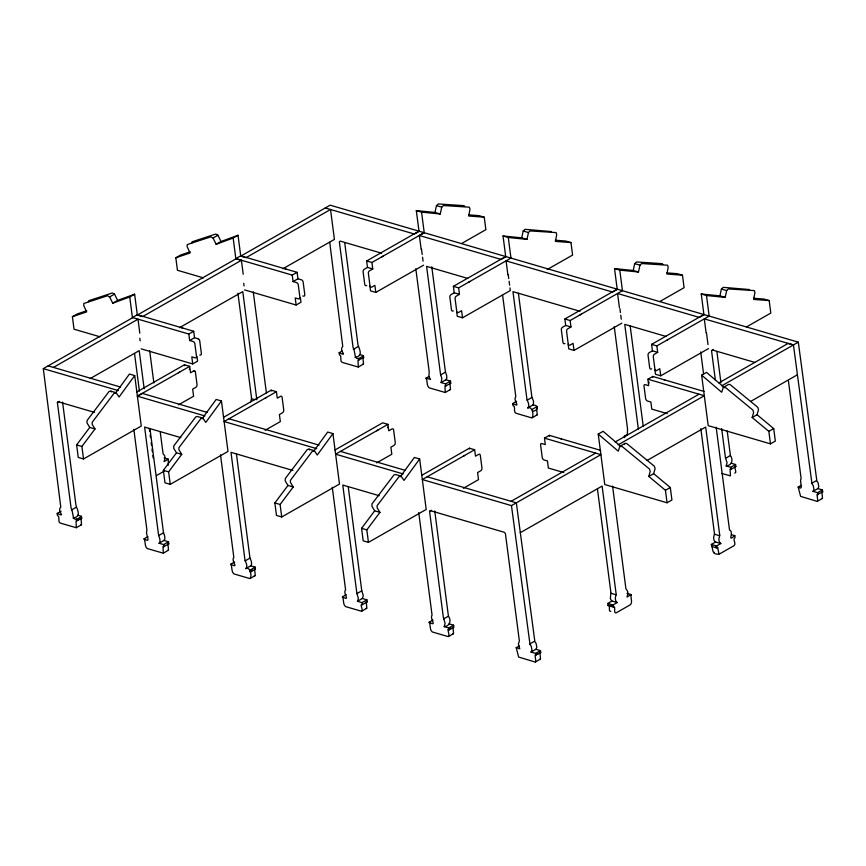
<?xml version="1.0" encoding="UTF-8"?>
<svg xmlns="http://www.w3.org/2000/svg" width="866" height="866" viewBox="0 0 866 866"><rect width="100%" height="100%" fill="white"/><g stroke="black" fill="none" stroke-linecap="round" stroke-linejoin="round"><path stroke-width="1.3" d="M627.016 593.394L631.217 594.617C630.188 597.583 632.959 601.935 630.535 604.652L616.051 612.912C613.009 613.745 616.289 604.901 613.301 607.044L608.04 605.507L607.77 603.45L613.031 604.988L617.252 602.563L611.677 600.917L610.313 598.503L610.952 593.026L597.443 488.987M617.252 602.563C614.633 601.058 615.152 596.955 616.213 594.563L602.119 486.075L520.217 532.742M88.343 301.649L88.711 300.719L112.353 292.979L114.518 294.148L117.614 300.415L134.62 294.191L137.293 314.748L193.692 331.256L194.547 337.708L198.033 338.758M250.772 401.835L251.573 398.23L237.934 293.238M451.002 628.121C444.702 628.002 451.338 635.698 447.928 636.532L432.318 631.963C429.309 629.842 430.9 624.895 429.135 622.253L433.032 620.024M366.719 285.434L366.567 285.531A2.295 1.494 -73.7 0 1 364.759 284.459L363.092 271.653A2.003 1.31 -73.7 0 1 364.261 269.283L367.487 267.421L366.664 260.958L418.982 231.146L416.308 210.59L434.992 212.451L436.475 205.621L438.348 203.954L464.079 205.653L464.696 206.465M416.308 210.59L421.558 212.127L440.253 213.989L441.736 207.158L443.392 205.534L469.34 207.191L470 209.193L468.712 216.013L484.256 217.193L485.869 229.674L461.621 243.498M453.286 310.916A2.295 1.494 -73.7 0 1 451.478 309.844L449.822 297.038A2.003 1.31 -73.7 0 1 450.991 294.667L454.217 292.805L453.394 286.343L505.701 256.531L503.038 235.974L521.722 237.836L523.205 231.006L525.077 229.338L551.317 231.547M503.038 235.974L508.288 237.511L526.983 239.373L528.455 232.543L530.122 230.919L556.059 232.575L556.73 234.578L555.431 241.398L570.975 242.577L572.599 255.059L547.193 269.543M564.946 343.456L564.784 343.542A2.295 1.494 -73.7 0 1 562.976 342.481L561.32 329.675A2.003 1.31 -73.7 0 1 562.478 327.294L565.704 325.432L564.881 318.98L617.198 289.168L614.524 268.601L633.219 270.473L634.691 263.643L636.564 261.965L662.295 263.665L662.912 264.487M614.524 268.601L619.785 270.138L638.469 272.011L639.952 265.18L641.609 263.545L667.556 265.202L668.216 267.215L666.928 274.035L682.473 275.204L684.097 287.696L659.838 301.52M651.654 368.829L651.492 368.927A2.295 1.494 -73.7 0 1 649.684 367.866L648.028 355.049A2.003 1.31 -73.7 0 1 649.197 352.679L652.423 350.817L651.6 344.365L703.917 314.553L701.243 293.985L719.927 295.847L721.41 289.017L723.283 287.35L749.523 289.558M701.243 293.985L706.494 295.522L725.188 297.384L726.671 290.565L728.328 288.93L754.275 290.586L754.935 292.6L753.637 299.42L769.192 300.589L770.805 313.07L746.546 326.893M619.915 446.282L625.003 443.392L626.583 443.414L654.404 466.287L655.097 468.625L653.646 473.648L670.306 487.515L671.929 499.996L667.058 502.778L665.434 490.286L648.775 476.43L650.214 471.407L649.532 469.069L621.94 446.336L619.915 446.282L618.259 451.164L598.233 434.093L603.104 431.311L621.138 446.683M723.327 387.362L728.414 384.461L729.995 384.493L757.815 407.356L758.508 409.705L757.057 414.727L773.717 428.583L775.341 441.075L770.469 443.847L768.846 431.365L752.175 417.499L753.626 412.476L752.933 410.138L725.351 387.405L723.327 387.362L721.67 392.233L701.644 375.162L706.515 372.38L724.55 387.752M234.643 561.991L230.746 564.21C232.51 566.862 231.027 571.744 233.939 573.92L249.549 578.488C252.428 578.131 250.631 566.018 245.803 568.616C248.001 566.332 246.085 562.738 245.013 560.345L230.984 452.333L292.87 470.444M245.922 568.54L250.675 565.834L255.243 567.165L255.069 569.114M516.623 401.304L512.715 403.524L512.986 405.602C516.212 406.208 512.899 412 515.909 413.234L531.518 417.813C534.409 417.444 532.601 405.342 527.773 407.929C529.981 405.667 528.054 402.051 526.983 399.67L512.953 291.647L580.003 311.273M532.568 411.328C538.435 410.733 539.258 404.617 532.655 405.158L527.773 407.929M624.505 444.366L624.787 443.511M700.843 428.681L714.472 533.673L713.681 537.277A8.173 5.326 -73.7 0 0 714.071 540.287L715.208 541.899L720.815 543.567L716.583 545.981L711.322 544.443C713.313 547.767 710.943 555.691 719.603 553.904L734.087 545.645C736.75 543.783 732.008 538.966 735.039 537.667L734.779 535.61L731.618 534.69M647.043 460.474L705.682 427.057L719.733 535.21L718.932 538.814A8.173 5.326 -73.7 0 0 719.321 541.824L720.815 543.567M115.362 393.337L129.456 374.047L134.717 375.584L141.266 426.04L83.515 458.958L78.254 457.421L76.63 444.929L89.75 427.425L86.99 422.911L87.076 420.486L109.04 391.519L110.632 391.107L116.131 392.709L119.053 397.029L134.717 375.584M202.092 418.722L216.186 399.432L221.447 400.969L227.996 451.424L170.245 484.343L164.984 482.806L163.36 470.314L176.48 452.81L173.72 448.307L173.806 445.871L195.77 416.903L197.361 416.492L202.85 418.094L205.783 422.413L221.447 400.969M313.579 451.359L327.684 432.058L332.934 433.595L339.494 484.062L281.731 516.97L276.471 515.432L274.858 502.951L287.977 485.447L285.206 480.933L285.293 478.497L307.268 449.541L308.848 449.118L314.347 450.721L317.27 455.04L332.934 433.595M400.298 476.744L414.392 457.443L419.653 458.98L426.202 509.446L368.451 542.354L363.19 540.817L361.566 528.336L374.686 510.821L371.925 506.318L372.012 503.882L393.976 474.914L395.567 474.503L401.055 476.105L403.989 480.424L419.653 458.98M83.515 458.958L81.891 446.466L95.011 428.962L92.251 424.459L92.175 422.316L114.106 393.251L116.131 392.709M170.245 484.343L168.621 471.851L181.741 454.347L178.981 449.844L178.905 447.7L200.836 418.635L202.85 418.094M281.731 516.97L280.108 504.488L293.228 486.984L290.467 482.47L290.402 480.338L312.323 451.273L314.347 450.721M368.451 542.354L366.827 529.873L379.947 512.369L377.186 507.855L377.111 505.712L399.042 476.646L401.055 476.105M61.085 511.189L57.188 513.419L57.459 515.476C60.458 516.223 57.275 521.852 60.241 523.075L76.316 527.73L76.046 520.921L81.707 518.366L81.447 516.309C71.055 524.655 74.184 513.527 71.099 508.125L57.373 402.474L58.238 401.77L94.535 412.4M72.993 518.041C81.718 516.883 77.345 509.912 75.97 505.343L62.558 402.062M342.081 351.066L339.158 352.733L339.429 354.8C342.427 355.547 339.255 361.176 342.211 362.399L358.297 367.054L358.015 360.234L363.688 357.69L363.417 355.623C353.025 363.969 356.153 352.841 353.068 347.439L339.353 241.798L340.208 241.094L381.603 253.208M354.973 357.355C363.688 356.207 359.314 349.225 357.95 344.668L344.69 242.567M421.558 212.127L424.232 232.683L371.915 262.495L372.748 268.958L369.522 270.82A2.003 1.31 -73.7 0 0 368.353 273.191L370.009 286.007A2.295 1.494 -73.7 0 0 371.817 287.068L374.87 285.325L375.79 292.405L423.593 265.169M508.288 237.511L510.962 258.068L458.644 287.88L459.467 294.343L456.241 296.204A2.003 1.31 -73.7 0 0 455.083 298.575L456.739 311.392A2.295 1.494 -73.7 0 0 458.547 312.453L461.6 310.71L462.52 317.79L510.312 290.554L509.977 287.891M619.785 270.138L622.448 290.705L570.142 320.517L570.965 326.969L567.739 328.831A2.003 1.31 -73.7 0 0 566.57 331.213L568.226 344.019A2.295 1.494 -73.7 0 0 570.034 345.079L573.086 343.347L574.006 350.427L621.81 323.18M708.529 348.565L660.726 375.801L659.805 368.721L656.753 370.464A2.295 1.494 -73.7 0 1 654.945 369.403L653.289 356.597A2.003 1.31 -73.7 0 1 654.447 354.216L657.684 352.354L656.85 345.902L709.167 316.09L706.494 295.522M76.468 527.675L81.556 524.655L80.939 518.312M358.437 367L363.525 363.969L362.897 357.463L363.688 357.69M147.924 536.606L144.027 538.825C145.813 541.456 144.297 546.37 147.209 548.535L163.295 553.19L163.014 546.37L163.912 546.63L168.783 543.848L168.513 541.791L163.955 540.449L159.084 543.231L163.642 544.573L168.513 541.791M163.436 553.136L168.524 550.116L167.896 543.599L168.783 543.848M415.81 268.72L429.168 371.546L428.93 376.504L425.996 378.15C427.793 380.78 426.267 385.684 429.19 387.849L445.265 392.504L444.994 385.695L445.882 385.955L450.764 383.173L450.493 381.116L445.936 379.773L441.054 382.555L445.611 383.887L450.493 381.116M445.405 392.45L450.504 389.429L449.887 383.086M250.155 578.52L255.254 575.489L254.636 569.157M532.125 417.834L537.223 414.814L536.584 408.297L537.44 408.546M346.313 594.661L342.416 596.88C344.148 599.575 342.611 604.468 345.599 606.601L361.209 611.158C364.315 611.169 358.903 603.364 362.302 604.695L367.173 601.913L366.903 599.846L362.345 598.493L357.463 601.275L362.031 602.617L366.903 599.846M361.782 611.201L366.859 608.192L366.231 601.643L367.173 601.913M448.501 636.564L453.567 633.566L452.929 627.179M519.124 646.047L516.201 647.714L518.637 657.067L535.199 662.046L535.773 661.191L535.047 655.226L540.73 652.672L540.46 650.615L535.913 649.273L531.031 652.055L535.589 653.386L540.46 650.615M535.469 662.003L540.546 659.004L539.897 652.618M801.104 485.371L798.171 487.038L800.617 496.38L817.168 501.371L817.742 500.505L817.017 494.54L822.7 491.996L822.429 489.929L817.883 488.597L813.012 491.379L817.558 492.711L822.429 489.929M817.439 501.317L822.516 498.318L821.899 491.769L822.7 491.996M448.079 629.788L448.934 630.037L453.892 627.265L453.622 625.209L448.75 627.98L444.204 626.627L445.102 623.455L443.295 617.025L429.568 511.373L430.424 510.68L504.293 532.287L505.408 533.564L519.384 641.121L518.377 643.871L519.773 648.764L516.201 647.714M715.381 380.25L711.538 350.698L712.393 349.994L755.055 362.475M441.173 382.48L441.855 378.496L440.523 374.361L426.592 266.371L467.716 278.408M536 649.208L536.844 647.313L536.097 643.46A4.146 2.609 60.3 0 0 534.896 641.771L516.342 502.843L427.198 476.765M531.031 652.055L531.973 650.085L531.215 646.231A4.146 2.609 60.3 0 0 530.024 644.553L511.46 505.614L422.316 479.548L474.633 449.735L475.488 456.176L478.714 454.358A2.003 1.31 -73.7 0 1 480.294 455.17L481.961 467.976A2.295 1.494 -73.7 0 1 480.662 470.812L477.61 472.544L478.53 479.623L463.375 488.262M813.012 491.379L813.943 489.409L813.196 485.555A4.146 2.609 60.3 0 0 811.994 483.877L793.44 344.939L788.179 343.401L718.888 382.891M817.883 488.597L818.814 486.627L818.067 482.773A4.146 2.609 60.3 0 0 816.876 481.095L798.311 342.157L330.152 205.177L240.705 256.152L245.966 257.689L330.531 209.496L334.417 239.395L282.933 268.731M381.938 256.866L383.162 256.087M468.668 282.251L469.892 281.472M580.166 314.888L581.389 314.109M666.874 340.273L668.097 339.494M612.002 601.026L607.77 603.45M159.084 543.231L159.939 541.899L159.885 539.172L158.554 535.047L144.611 427.057L180.821 437.644M163.955 540.449L164.821 539.128L164.756 536.39L163.425 532.265L149.959 428.605M445.936 379.773L446.791 378.442L446.726 375.714L445.395 371.59L431.777 266.728M250.675 565.834L251.541 564.502L251.476 561.774L249.895 557.574L236.429 453.914M532.655 405.158L533.51 403.827L533.445 401.088L531.865 396.888L518.398 293.228M711.322 544.443L715.554 542.029M99.98 336.798L74.032 329.199L72.408 316.718L77.28 313.936L86.773 310.732M203.38 277.867L177.443 270.279L175.82 257.787L180.691 255.005L190.184 251.8M72.408 316.718L86.643 311.901L83.731 305.59L83.84 303.49L107.471 295.75L109.646 296.93L114.518 294.148M175.82 257.787L190.055 252.969L187.132 246.669L187.251 244.569L210.882 236.829L213.047 237.998L217.929 235.227L221.025 241.495L238.031 235.26L240.705 255.827L297.103 272.335L297.958 278.787L301.444 279.826A2.003 1.267 60.3 0 1 303.122 281.851L304.8 294.667A2.295 1.451 60.3 0 1 303.371 296.118L302.808 295.955M109.646 296.93L112.742 303.197L117.614 300.415M213.047 237.998L216.154 244.277L221.025 241.495M112.742 303.197L129.748 296.962L134.62 294.191M216.154 244.277L233.16 238.042L238.031 235.26M129.748 296.962L132.411 317.53L137.293 314.748M233.16 238.042L235.823 258.598L240.705 255.827M57.188 513.419C66.379 517.576 57.806 512.185 59.971 508.353A4.146 2.609 60.3 0 1 60.804 507.26L43.3 368.635L132.736 317.67M53.432 367.4L137.997 319.208L139.805 333.172M241.408 260.287L142.554 316.61L137.293 315.072L236.147 258.75L241.408 260.287L243.216 274.241M90.075 378.626L139.209 350.633L144.167 388.791M179.446 327.705L242.783 291.615L256.823 399.767M57.373 402.474L59.321 401.359M132.411 317.53L188.82 334.038L193.692 331.256M235.823 258.598L292.232 275.107L297.103 272.335M188.82 334.038L189.665 340.49L194.547 337.708M292.232 275.107L293.076 281.558L297.958 278.787M136.763 391.962L184.447 364.792L189.697 366.329L190.552 372.781L193.789 370.962M419.296 231.276L414.413 234.047L325.27 207.959M141.18 348.857L192.717 363.936L197.589 361.165L196.983 356.446M244.591 289.926L296.129 305.016L301 302.234L300.383 297.514M204.885 415.929L137.391 396.173L189.697 366.329M137.391 396.173L142.262 393.391L207.169 412.389M421.168 249.451L419.361 235.498L424.232 232.716M178.439 404.866L193.594 396.227L192.674 389.148L195.727 387.405A2.295 1.494 -73.7 0 0 197.026 384.569L195.359 371.774M223.493 417.347L271.177 390.176L276.427 391.713L277.282 398.165L280.508 396.347A2.003 1.31 -73.7 0 1 282.089 397.158L283.756 409.954A2.295 1.494 -73.7 0 1 282.457 412.79L279.404 414.533L280.324 421.612L265.169 430.25M506.015 256.65L501.143 259.432L419.361 235.498M276.427 391.713L224.11 421.558L316.707 448.653M71.358 510.042L76.23 507.26M353.328 349.355L358.199 346.584M77.02 520.358L81.707 518.366M156.454 475.575L164.313 471.104M158.64 535.589L163.512 532.817M440.61 374.913L445.481 372.131M334.99 449.984L382.664 422.814L387.925 424.351L388.769 430.792L392.006 428.973A2.003 1.31 -73.7 0 1 393.586 429.785L395.253 442.591A2.295 1.494 -73.7 0 1 393.943 445.427L390.891 447.17L391.811 454.249L376.656 462.877M617.512 289.276L612.63 292.059L506.08 260.872L507.887 274.836M387.925 424.351L335.597 454.174L403.101 473.918M245.11 560.897L249.982 558.115M527.08 400.222L531.951 397.44M250.361 569.947L255.243 567.165M532.33 409.272L537.212 406.49M249.733 571.755L252.666 570.088M250.599 572.004L255.492 569.146M421.699 475.358L469.383 448.198L474.633 449.735M704.231 314.639L699.349 317.421L617.577 293.498L619.385 307.462M563.831 472.565L548.373 468.041L547.453 460.961L544.162 459.998A2.295 1.451 60.3 0 1 542.235 457.562L540.579 444.756A2.003 1.267 60.3 0 1 541.845 443.598L545.255 444.594L544.498 438.142L549.38 435.36L600.636 450.363M667.242 413.634L651.784 409.109L650.864 402.03L647.573 401.066A2.295 1.451 60.3 0 1 645.635 398.631L643.979 385.825A2.003 1.267 60.3 0 1 645.257 384.666L648.666 385.662L647.909 379.221L652.78 376.439L704.036 391.443M429.568 511.373L431.517 510.269M711.538 350.698L713.487 349.583M624.57 437.633L624.386 436.204L627.309 434.537M511.081 501.306L595.646 453.113M615.152 442.006L699.057 394.192M357.463 601.275L358.416 598.428L356.911 593.621L361.782 590.839L348.229 486.714M511.46 505.614L600.907 454.65L544.498 438.142M618.107 444.853L704.307 395.73L647.909 379.221M721.789 385.771L798.311 342.157M750.519 401.51L797.315 374.837M648.775 476.43L653.646 473.648M752.175 417.499L757.057 414.727M665.434 490.286L670.306 487.515M768.846 431.365L773.717 428.583M443.554 618.941L448.426 616.17L434.743 510.962M721.605 473.421L730.471 475.878L730.049 469.101L730.904 469.361L735.862 466.59L735.591 464.522L730.72 467.304L726.173 465.951L727.072 462.78L725.6 458.352L730.395 455.484L727.213 431.008M444.204 626.627C450.212 626.259 451.435 620.045 448.426 616.17M726.173 465.951C732.181 465.583 733.405 459.37 730.395 455.484M529.516 644.109L534.387 641.327M811.485 483.423L816.357 480.652M608.04 605.507C611.028 603.364 607.748 612.197 610.801 611.364M711.581 546.414L716.886 548.016L717.676 547.572L718.997 554.078M536.022 654.664L540.73 652.672M714.342 552.356L713.746 552.54M168.221 465.291L168.318 459.175L164.085 461.589L164.941 458.515A8.173 5.326 -73.7 0 0 164.551 455.505L163.089 453.773L160.264 432.221M631.217 594.617L626.995 597.031L627.85 593.957A8.173 5.326 -73.7 0 0 627.46 590.948L625.902 588.685L612.576 486.086M734.779 535.61C726.455 542.863 734.671 532.146 729.508 530.003L716.171 427.274M178.45 372.748L179.695 372.12M265.18 398.133L266.425 397.505M376.678 430.759L377.922 430.131M463.386 456.144L464.631 455.516M362.345 598.493L363.287 595.646L361.782 590.839M363.309 364.218L362.702 364.185M81.339 524.893L80.733 524.872M450.288 389.678L449.681 389.646M537.007 415.063L536.4 415.03M168.307 550.354L167.701 550.321M255.026 575.738L254.42 575.706M366.654 608.419L366.091 608.387M453.373 633.782L452.81 633.75M822.321 498.545L821.747 498.513M540.341 659.221L539.778 659.188M468.636 214.865L478.995 215.645L484.256 217.193M555.355 240.25L565.725 241.029L570.975 242.577M666.852 272.887L677.212 273.667L682.473 275.204M753.572 298.272L763.931 299.051L769.192 300.589M735.786 466.579C732.723 465.237 737.832 473.053 734.779 473.074M730.904 469.361L730.72 467.304M448.934 630.037L448.75 627.98M663.594 379.676L664.915 379.99M560.183 438.607L561.504 438.91M450.764 383.173L449.865 382.913M339.158 352.733C348.349 356.9 339.775 351.509 341.94 347.677A4.146 2.609 60.3 0 1 342.774 346.584L329.73 242.307M512.715 403.524C522.036 408.373 512.466 400.449 515.811 396.725L502.648 295.436M230.746 564.21C240.066 569.049 230.486 561.136 233.831 557.401L220.505 454.802M624.386 436.204L625.653 436.572M342.416 596.88C351.39 601.686 342.341 593.578 345.588 589.778L332.273 487.32M429.135 622.253C437.958 627.016 429.33 619.028 432.058 615.066L418.733 512.607M425.996 378.15L430.532 379.449L428.93 376.504M798.171 487.038C804.341 491.217 799.037 481.561 801.115 478.541L788.461 381.159M144.027 538.825C152.308 544.054 144.752 534.214 146.949 530.317L133.84 429.395M436.475 205.621L441.736 207.158M523.205 231.006L528.455 232.543M634.691 263.643L639.952 265.18M721.41 289.017L726.671 290.565M434.992 212.451L440.253 213.989M521.722 237.836L526.983 239.373M633.219 270.473L638.469 272.011M719.927 295.847L725.188 297.384M793.44 344.939L704.296 318.861L706.104 332.825M666.16 336.473L624.743 324.36L638.35 429.06M366.664 260.958L371.915 262.495M453.394 286.343L458.644 287.88M564.881 318.98L570.142 320.517M651.6 344.365L656.85 345.902M367.487 267.421L372.748 268.958M454.217 292.805L459.467 294.343M565.704 325.432L570.965 326.969M652.423 350.817L657.684 352.354M375.79 292.405L370.54 290.868L369.923 286.148M462.52 317.79L457.259 316.252L456.653 311.533M574.006 350.427L568.756 348.879L568.139 344.17M660.726 375.801L655.465 374.264L654.858 369.544M770.469 443.847L708.193 425.628L701.644 375.162M359.845 354.584L363.417 355.623M199.786 354.995L199.959 355.049A2.295 1.451 60.3 0 0 201.388 353.588L199.721 340.782A2.003 1.267 60.3 0 0 198.033 338.758M667.058 502.778L604.782 484.549L598.233 434.093M714.526 534.235L719.776 535.773M251.616 398.793L254.766 399.713M715.576 546.955L717.676 547.572M48.171 365.863L120.526 387.037M228.981 418.776L319.045 445.135M340.479 451.403L405.375 470.39M43.3 368.635L118.231 390.566M379.243 495.709L342.774 485.036L356.911 593.621M89.75 427.425L95.011 428.962M176.48 452.81L181.741 454.347M287.977 485.447L293.228 486.984M374.686 510.821L379.947 512.369M164.107 457.952L168.318 459.175M610.952 593.264L616.202 594.801M76.63 444.929L81.891 446.466M163.36 470.314L168.621 471.851M274.858 502.951L280.108 504.488M361.566 528.336L366.827 529.873M611.017 605.626L613.117 606.243M77.875 515.259L81.447 516.309M735.591 464.522L731.056 463.169M453.622 625.209L449.075 623.856M284.979 268.785L286.321 269.25M181.568 327.705L182.91 328.182M293.076 281.558L296.562 282.608A2.003 1.267 60.3 0 1 298.25 284.633L299.917 297.439A2.295 1.451 60.3 0 1 298.499 298.9L295.209 297.936L296.129 305.016M189.665 340.49L193.15 341.529A2.003 1.267 60.3 0 1 194.839 343.564L196.506 356.37A2.295 1.451 60.3 0 1 195.088 357.82L191.797 356.857L192.717 363.936M217.929 235.227L215.753 234.047L192.122 241.787L191.787 243.086M725.524 458.266L721.67 428.659M716.842 547.951L716.583 545.981M309.086 449.183L309.606 449.941M110.87 391.161L111.389 391.93M627.374 434.754L627.558 429.103L614.243 326.634M469.383 448.198L469.502 449.043M271.177 390.176L271.296 391.031M184.447 364.792L184.566 365.647M817.558 492.711L817.829 494.767M716.875 351.466L720.945 382.772M706.45 332.631L708.009 344.581M700.713 351.932L703.582 374.015M652.888 377.295L652.78 376.439M630.199 326.027L643.232 426.278M619.915 308.577L620.424 312.561M620.77 315.213L621.29 319.197M613.031 604.988L613.301 607.044M549.477 436.215L549.38 435.36M508.245 274.609L508.764 278.592M509.111 281.255L509.63 285.239M535.589 653.386L535.848 655.454M445.611 383.887L445.882 385.955M421.515 249.224L422.207 254.539M422.554 257.202L423.073 261.186M358.546 358.405L358.805 360.473M362.031 602.617L362.302 604.695M253.262 291.831L266.447 393.337M243.725 283.29L244.071 285.942M149.666 350.643L153.867 382.924M139.805 338.227L140.151 340.89M149.363 428.811L149.688 431.311M150.175 435.057L150.5 437.546M151.16 442.634L151.496 445.232M152.005 449.118L152.34 451.716M152.827 455.462L153.141 457.897M163.642 544.573L163.912 546.63M134.533 353.545L139.415 391.118M76.565 519.08L76.836 521.148M648.894 383.357L648.861 383.053A2.003 1.267 60.3 0 1 649.056 382.198M193.789 370.962A2.003 1.31 -73.7 0 1 195.359 371.774M189.232 369.252A2.003 1.31 -73.7 0 1 189.47 369.327M387.448 427.274A2.003 1.31 -73.7 0 1 388.325 428.248"/></g></svg>
